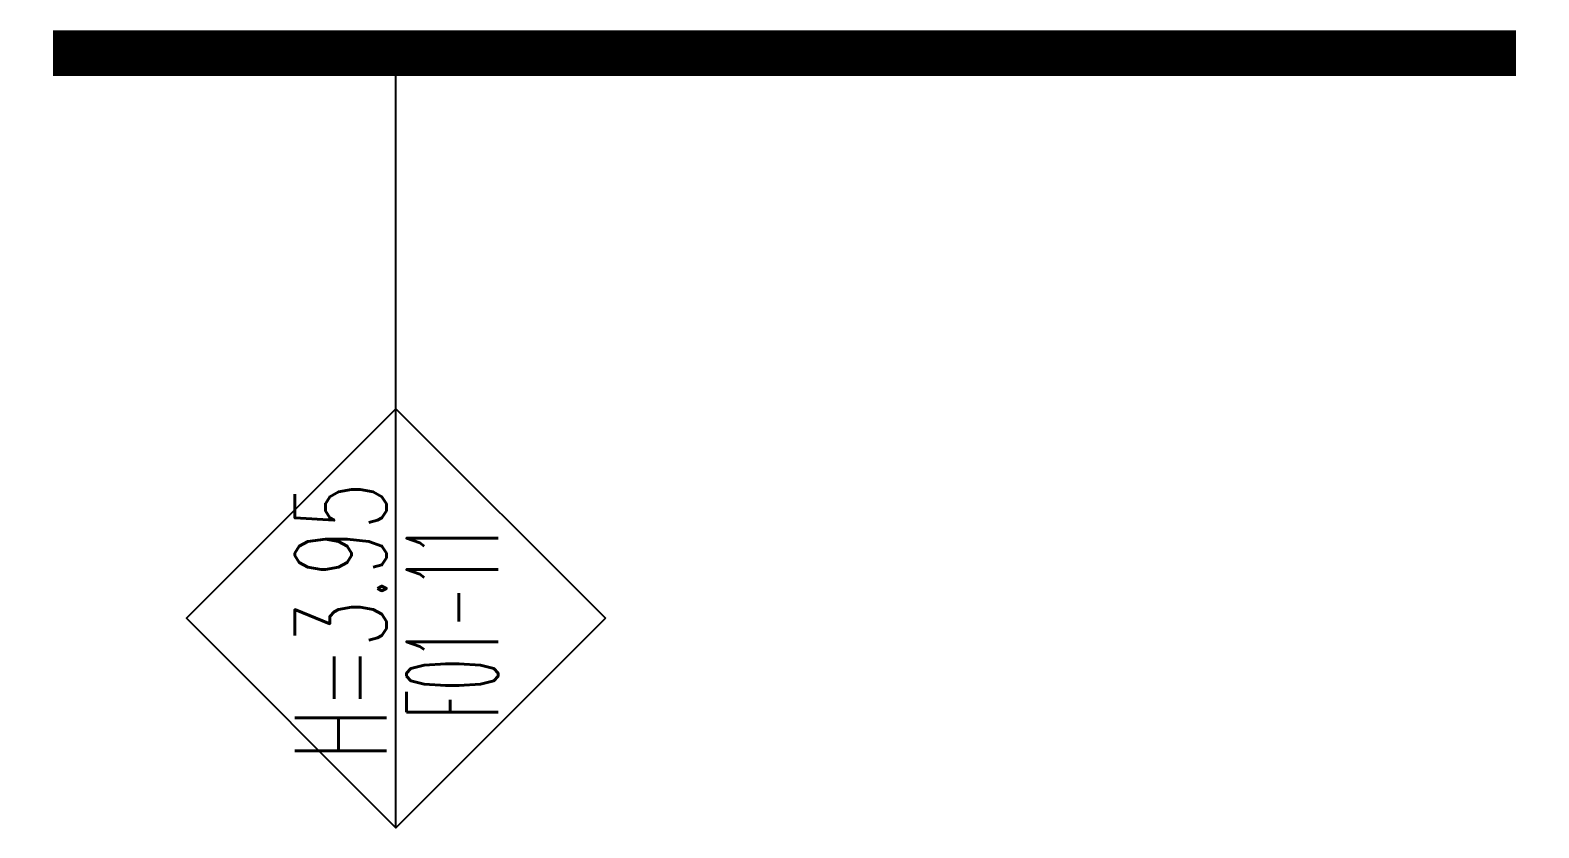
# Model space of a CAD drawing. Header units: millimetres. Extents: x -50 to 244125, y 1275 to 158150.
# Drawn here: x 183325 to 186625, y 106306 to 108050 of the extents above; entities that cross this region are included whole.
import ezdxf
from ezdxf.enums import TextEntityAlignment as Align

# ---------------------------------------------------------------- set-up
doc = ezdxf.new("R2010")
doc.units = ezdxf.units.MM
doc.header["$LTSCALE"] = 20
doc.layers.add('0-A-标注', color=53, linetype='Continuous')
doc.layers.add('K-CEIL-DIV-Ceiling to Roof', color=210, linetype='Continuous')
doc.styles.add('Romans', font='romans.shx', dxfattribs={"width": 0.8, "bigfont": 'gbhzfs.shx'})

# ---------------------------------------------------------------- blocks, each defined once
blk = doc.blocks.new('2AHC-3.1')
for points in [[(0, 458.2), (-458.2, 0), (0, -458.2), (458.2, 0), (0, 458.2)], [(-458.2, 0), (458.2, 0)], [(458.2, 0), (1235.7, 0)]]:
    blk.add_lwpolyline(points)
at = {"ltscale": 0.7, "style": 'Romans', "width": 0.6}
for tag, p in [('2AHC', (-6.8, 123.2)), ('H3.1', (-6.8, -121.1))]:
    blk.add_attdef(tag, text='', height=200, dxfattribs=at).set_placement(p, align=Align.MIDDLE)

msp = doc.modelspace()

# ---------------------------------------------------------------- linework, layer by layer
at = {"layer": 'K-CEIL-DIV-Ceiling to Roof', "const_width": 100}
msp.add_lwpolyline([(183375, 108000), (186575, 108000)], dxfattribs=at)

# ---------------------------------------------------------------- block references
at = {"layer": '0-A-标注'}
ref = msp.add_blockref('2AHC-3.1', (184125.2, 106764.3), dxfattribs=dict(at, xscale=-1, rotation=270))
ref.add_attrib('H3.1', 'H=3.95', dxfattribs={"layer": '0', "ltscale": 0.7, "height": 200, "rotation": 90, "style": 'Romans', "width": 0.6}).set_placement((184004.1, 106757.5), align=Align.MIDDLE)
ref.add_attrib('2AHC', 'F01-11', dxfattribs={"layer": '0', "ltscale": 0.7, "height": 200, "rotation": 90, "style": 'Romans', "width": 0.4}).set_placement((184248.4, 106757.5), align=Align.MIDDLE)

doc.saveas('drawing.dxf')
